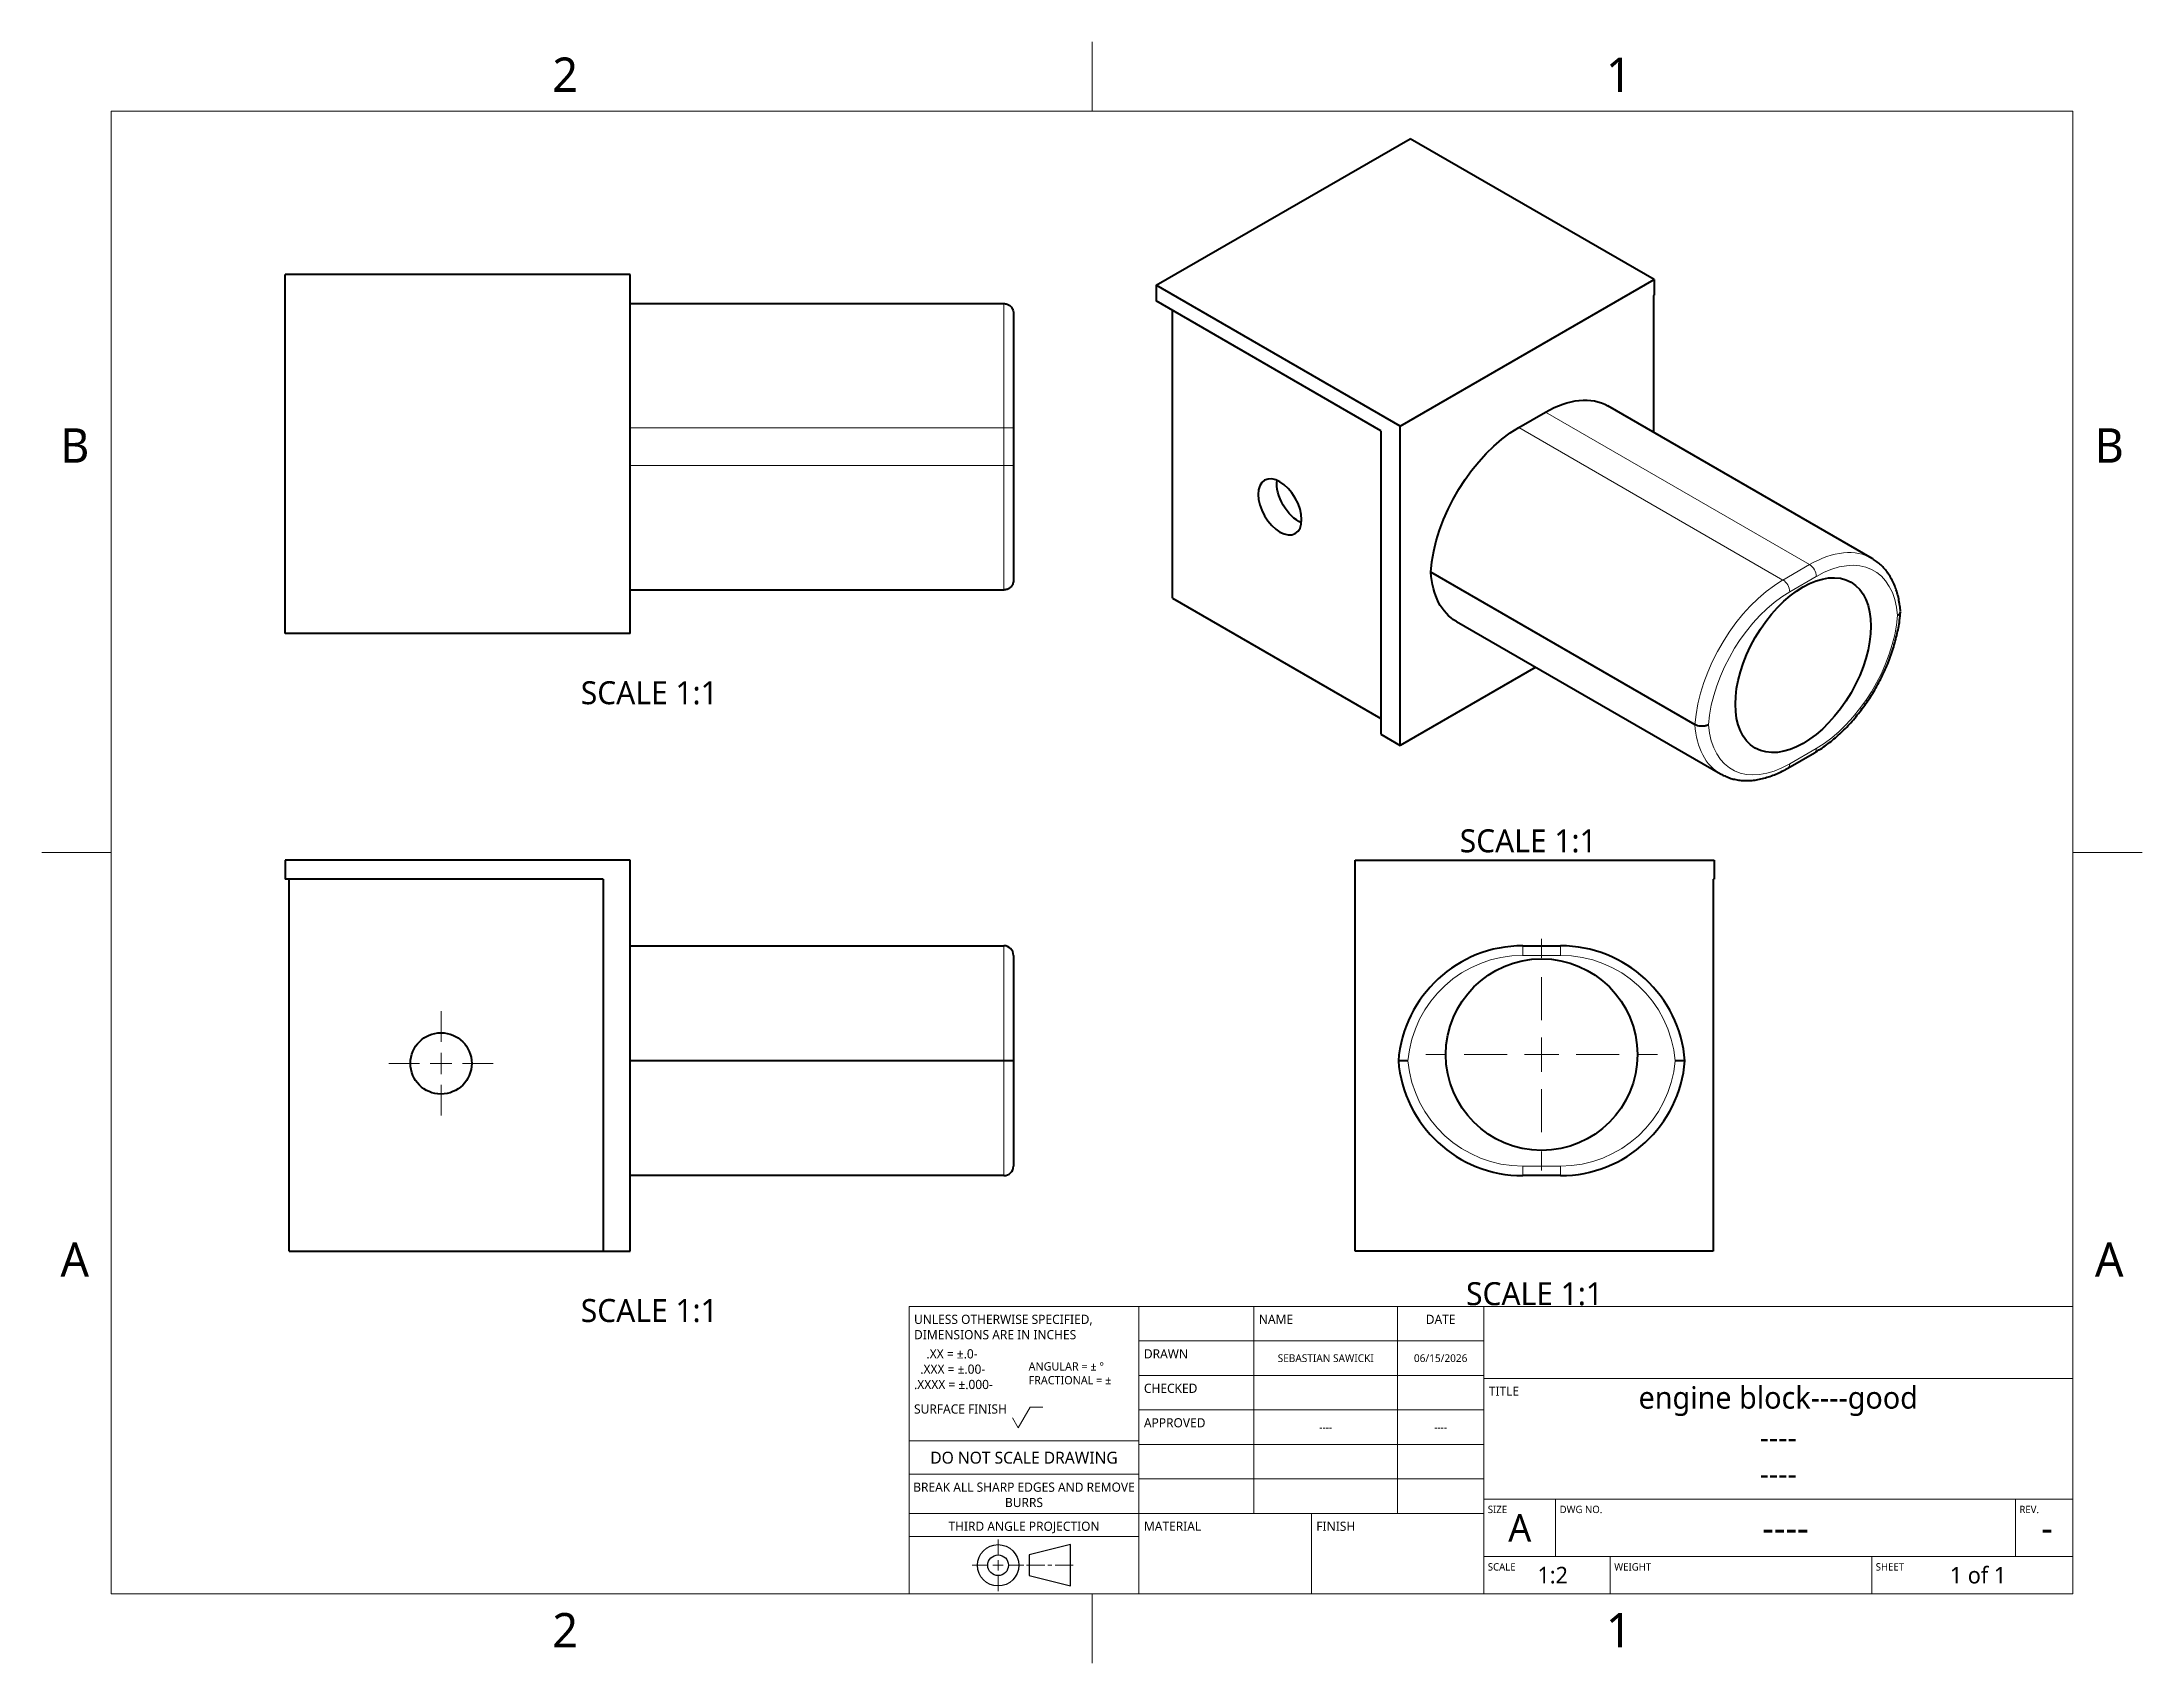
# Model space of a CAD drawing. Header units: inches. Extents: x 0 to 11, y 0 to 8.5.
import ezdxf

# ---------------------------------------------------------------- set-up
doc = ezdxf.new("R2010")
doc.units = ezdxf.units.IN
doc.header["$LTSCALE"] = 0.5
doc.header["$MEASUREMENT"] = 0
doc.linetypes.add('CENTER', pattern=[0.72, 0.45, -0.09, 0.09, -0.09])
for name, color, linetype, lineweight in [('ANNOTATION_TEXT', 7, 'Continuous', 25), ('BORDER_FRAME', 7, 'Continuous', 15), ('BORDER_ZONES', 7, 'Continuous', 15), ('CENTERMARKS', 7, 'Continuous', 13), ('TANGENT_LINES', 7, 'Continuous', 15), ('TITLE_BLOCK', 7, 'Continuous', 15), ('Visible', 7, 'Continuous', 40)]:
    doc.layers.add(name, color=color, linetype=linetype, lineweight=lineweight)
doc.styles.add('Onshape-Standard', font='NotoSans-Regular.ttf')
doc.styles.add('Onshape-Standard-Fields', font='')
doc.styles.add('Onshape-Standard-View-Label', font='NotoSans-Regular.ttf', dxfattribs={"height": 0.12})
doc.styles.get('Onshape-Standard-Fields').set_extended_font_data('Noto Sans')

msp = doc.modelspace()

# ---------------------------------------------------------------- linework, layer by layer
at = {"layer": 'BORDER_FRAME'}
for p, q in [((0.399, 0.38), (0.399, 8.12)), ((0.399, 8.12), (10.639, 8.12)), ((10.639, 8.12), (10.639, 0.38)), ((10.639, 0.38), (0.399, 0.38))]:
    msp.add_line(p, q, dxfattribs=at)
at = {"layer": 'BORDER_ZONES'}
for p, q in [((5.519, 8.12), (5.519, 8.481)), ((0.399, 4.25), (0.038, 4.25)), ((10.639, 4.25), (11, 4.25)), ((5.519, 0.38), (5.519, 0.019))]:
    msp.add_line(p, q, dxfattribs=at)
at = {"layer": 'CENTERMARKS', "linetype": 'CENTER'}
for p, q in [((7.866, 3.375), (7.866, 3.875)), ((2.121, 3.261), (2.121, 3.421)), ((7.686, 3.195), (7.186, 3.195)), ((8.046, 3.195), (8.546, 3.195)), ((2.009, 3.149), (1.849, 3.149)), ((2.233, 3.149), (2.393, 3.149)), ((2.121, 3.037), (2.121, 2.877)), ((7.866, 3.015), (7.866, 2.515))]:
    msp.add_line(p, q, dxfattribs=at)
at = {"layer": 'CENTERMARKS', "linetype": 'Continuous'}
for p, q in [((2.121, 3.093), (2.121, 3.205)), ((7.776, 3.195), (7.956, 3.195)), ((7.866, 3.105), (7.866, 3.285)), ((2.065, 3.149), (2.177, 3.149))]:
    msp.add_line(p, q, dxfattribs=at)
at = {"layer": 'TANGENT_LINES'}
for p, q in [((5.059, 6.466), (5.059, 7.116)), ((7.747, 6.469), (9.126, 5.672)), ((9.265, 5.753), (7.886, 6.549)), ((5.059, 6.466), (3.109, 6.466)), ((5.059, 6.27), (5.059, 6.466)), ((5.109, 6.466), (5.059, 6.466)), ((3.109, 6.27), (5.059, 6.27)), ((5.109, 6.27), (5.059, 6.27)), ((5.059, 5.62), (5.059, 6.27)), ((9.126, 5.672), (9.265, 5.753)), ((9.3, 5.691), (9.161, 5.611)), ((9.161, 4.713), (9.3, 4.793)), ((5.059, 3.163), (5.059, 3.763)), ((7.768, 3.713), (7.768, 3.763)), ((7.964, 3.713), (7.964, 3.763)), ((7.964, 3.713), (7.768, 3.713)), ((5.059, 2.563), (5.059, 3.163)), ((7.768, 2.613), (7.964, 2.613)), ((7.768, 2.563), (7.768, 2.613)), ((7.964, 2.563), (7.964, 2.613))]:
    msp.add_line(p, q, dxfattribs=at)
for centre, start, end in [((7.768, 3.111), 90, 175.0589), ((7.964, 3.111), 4.9411, 90), ((7.768, 3.215), 184.9411, 270), ((7.964, 3.215), 270, 355.0589)]:
    msp.add_arc(centre, 0.602, start, end, dxfattribs=at)
at = {"layer": 'TANGENT_LINES', "extrusion": (0, 0, -1)}
for centre, start_param, end_param in [((9.265, 5.22), 2.356194, 3.142376), ((9.126, 5.14), 0.865008, 2.356194), ((9.126, 5.225), 0.000784, 0.705789)]:
    msp.add_ellipse(centre, major_axis=(-0.326, -0.565), ratio=0.57735, start_param=start_param, end_param=end_param, dxfattribs=at)
at = {"layer": 'TANGENT_LINES'}
for centre, major_axis, start_param, end_param in [((9.3, 5.2), (0.301, 0.521), 11.867212, 13.351769), ((9.265, 5.712), (0.025, -0.0433), 0.785398, 2.356194), ((9.161, 5.12), (0.301, 0.521), 0.785398, 2.269955), ((9.126, 5.632), (0.025, -0.0433), 0.785398, 2.356194), ((9.3, 5.285), (0.301, 0.521), 10.210176, 11.694733), ((9.161, 5.204), (0.301, 0.521), 8.725619, 10.210176), ((9.265, 4.814), (0.025, -0.0433), 0.000192, 0.785398), ((9.126, 4.733), (0.025, -0.0433), 0.000188, 0.785398)]:
    msp.add_ellipse(centre, major_axis=major_axis, ratio=0.57735, start_param=start_param, end_param=end_param, dxfattribs=at)
at = {"layer": 'TITLE_BLOCK'}
for p, q in [((4.564, 0.38), (4.564, 1.88)), ((4.564, 1.88), (5.764, 1.88)), ((5.764, 0.38), (5.764, 1.88)), ((5.764, 1.88), (7.564, 1.88)), ((6.364, 0.8), (6.364, 1.88)), ((7.114, 0.8), (7.114, 1.88)), ((7.564, 0.38), (7.564, 1.88)), ((7.564, 1.88), (10.639, 1.88)), ((5.764, 1.7), (7.564, 1.7)), ((5.764, 1.52), (7.564, 1.52)), ((7.564, 1.505), (10.639, 1.505)), ((5.134, 1.246), (5.197, 1.355)), ((5.197, 1.355), (5.263, 1.355)), ((5.764, 1.34), (7.564, 1.34)), ((5.104, 1.298), (5.134, 1.246)), ((4.564, 1.178), (5.764, 1.178)), ((5.764, 1.16), (7.564, 1.16)), ((4.564, 1.004), (5.764, 1.004)), ((5.764, 0.98), (7.564, 0.98)), ((4.564, 0.8), (5.764, 0.8)), ((5.764, 0.8), (7.564, 0.8)), ((6.664, 0.38), (6.664, 0.8)), ((7.564, 0.875), (10.639, 0.875)), ((7.939, 0.575), (7.939, 0.875)), ((10.339, 0.575), (10.339, 0.875)), ((4.564, 0.68), (5.764, 0.68)), ((7.564, 0.575), (10.639, 0.575)), ((8.224, 0.38), (8.224, 0.575)), ((9.589, 0.38), (9.589, 0.575)), ((4.564, 0.38), (5.764, 0.38))]:
    msp.add_line(p, q, dxfattribs=at)
at = {"layer": 'TITLE_BLOCK', "lineweight": 15}
for p, q in [((5.029, 0.583), (5.029, 0.664)), ((5.029, 0.556), (5.029, 0.502)), ((4.975, 0.529), (4.894, 0.529)), ((5.056, 0.529), (5.002, 0.529)), ((5.029, 0.475), (5.029, 0.394)), ((5.083, 0.529), (5.164, 0.529)), ((5.272, 0.529), (5.177, 0.529)), ((5.31, 0.529), (5.288, 0.529)), ((5.326, 0.529), (5.42, 0.529))]:
    msp.add_line(p, q, dxfattribs=at)
at = {"layer": 'TITLE_BLOCK', "lineweight": 30}
for p, q in [((5.407, 0.637), (5.191, 0.583)), ((5.191, 0.583), (5.191, 0.475)), ((5.407, 0.421), (5.407, 0.637)), ((5.191, 0.475), (5.407, 0.421))]:
    msp.add_line(p, q, dxfattribs=at)
for radius in [0.108, 0.054]:
    msp.add_circle((5.029, 0.529), radius, dxfattribs=at)
at = {"layer": 'Visible'}
for p, q in [((5.854, 7.211), (7.179, 7.976)), ((8.453, 7.241), (7.179, 7.976)), ((3.109, 7.268), (1.308, 7.268)), ((1.308, 5.394), (1.308, 7.268)), ((3.109, 5.394), (3.109, 7.268)), ((7.128, 6.476), (8.453, 7.241)), ((8.453, 7.241), (8.453, 7.159)), ((5.854, 7.211), (5.854, 7.129)), ((7.128, 6.476), (5.854, 7.211)), ((7.027, 6.452), (5.854, 7.129)), ((8.45, 7.157), (8.453, 7.159)), ((8.45, 7.157), (8.45, 6.444)), ((3.109, 7.116), (5.059, 7.116)), ((5.109, 7.066), (5.109, 6.466)), ((5.94, 5.577), (5.94, 7.08)), ((9.591, 5.785), (8.212, 6.581)), ((7.128, 4.809), (7.128, 6.476)), ((7.747, 6.469), (7.886, 6.549)), ((5.109, 6.466), (5.109, 6.27)), ((7.027, 6.452), (7.027, 4.867)), ((5.109, 6.27), (5.109, 5.67)), ((8.667, 4.917), (7.288, 5.713)), ((5.059, 5.62), (3.109, 5.62)), ((5.94, 5.577), (7.027, 4.949)), ((9.739, 5.506), (9.738, 5.503)), ((3.109, 5.394), (1.308, 5.394)), ((7.421, 5.456), (8.8, 4.66)), ((7.835, 5.218), (7.128, 4.809)), ((7.027, 4.867), (7.128, 4.809)), ((9.151, 4.69), (9.29, 4.77)), ((1.308, 4.21), (1.308, 4.11)), ((3.109, 4.21), (1.308, 4.21)), ((3.109, 2.169), (3.109, 4.21)), ((6.892, 2.169), (6.892, 4.21)), ((6.892, 4.21), (8.766, 4.21)), ((8.766, 4.21), (8.766, 4.11)), ((2.967, 4.11), (1.308, 4.11)), ((1.329, 2.169), (1.329, 4.11)), ((2.967, 4.11), (2.967, 2.169)), ((8.762, 4.11), (8.762, 2.169)), ((8.762, 4.11), (8.766, 4.11)), ((3.109, 3.763), (5.059, 3.763)), ((7.768, 3.763), (7.964, 3.763)), ((5.109, 3.713), (5.109, 3.163)), ((5.059, 3.163), (3.109, 3.163)), ((5.109, 3.163), (5.059, 3.163)), ((5.109, 3.163), (5.109, 2.613)), ((7.168, 3.163), (7.118, 3.163)), ((8.614, 3.163), (8.564, 3.163)), ((5.059, 2.563), (3.109, 2.563)), ((7.964, 2.563), (7.768, 2.563)), ((1.329, 2.169), (2.967, 2.169)), ((2.967, 2.169), (3.109, 2.169)), ((8.762, 2.169), (6.892, 2.169))]:
    msp.add_line(p, q, dxfattribs=at)
for centre, radius in [((7.866, 3.195), 0.5), ((2.121, 3.149), 0.16)]:
    msp.add_circle(centre, radius, dxfattribs=at)
for centre, radius, start, end in [((5.059, 3.713), 0.05, 0, 90), ((7.768, 3.111), 0.652, 90, 175.4387), ((7.964, 3.111), 0.652, 4.5613, 90), ((7.768, 3.215), 0.652, 184.5613, 270), ((7.964, 3.215), 0.652, 270, 355.4387), ((5.059, 2.613), 0.05, 270, 0)]:
    msp.add_arc(centre, radius, start, end, dxfattribs=at)
at = {"layer": 'Visible', "extrusion": (0, 0, -1)}
for centre, major_axis, start_param, end_param in [((7.886, 6.016), (-0.326, -0.565), 2.356194, 3.141593), ((7.747, 5.936), (-0.326, -0.565), 0.865008, 2.356194), ((6.597, 6.11), (-0.08, 0.139), 10.072469, 11.91868), ((7.747, 6.021), (-0.326, -0.565), 0, 0.705789)]:
    msp.add_ellipse(centre, major_axis=major_axis, ratio=0.57735, start_param=start_param, end_param=end_param, dxfattribs=at)
msp.add_ellipse((6.5, 6.054), major_axis=(-0.08, 0.139), ratio=0.57735, dxfattribs=at)
at = {"layer": 'Visible'}
msp.add_ellipse((9.231, 5.228), major_axis=(0.25, 0.433), ratio=0.57735, dxfattribs=at)
for points, knots in [([(5.059, 7.116), (5.064, 7.115), (5.076, 7.114), (5.091, 7.106), (5.102, 7.093), (5.108, 7.078), (5.109, 7.067), (5.109, 7.066), (5.109, 7.066)], [0, 0, 0, 0, 0.200059, 0.400113, 0.600304, 0.800799, 0.959767, 1, 1, 1, 1]), ([(9.739, 5.509), (9.739, 5.513), (9.738, 5.523), (9.733, 5.558), (9.727, 5.589), (9.718, 5.621), (9.707, 5.65), (9.693, 5.678), (9.678, 5.703), (9.661, 5.726), (9.642, 5.747), (9.622, 5.764), (9.599, 5.78), (9.593, 5.783), (9.591, 5.785)], [0, 0, 0, 0, 0.059046, 0.154337, 0.248225, 0.340652, 0.43162, 0.521156, 0.609323, 0.69623, 0.782043, 0.866983, 0.951322, 1, 1, 1, 1]), ([(5.109, 5.67), (5.109, 5.67), (5.109, 5.669), (5.108, 5.658), (5.102, 5.643), (5.091, 5.63), (5.076, 5.622), (5.064, 5.621), (5.059, 5.62)], [0, 0, 0, 0, 0.040233, 0.199201, 0.399696, 0.599887, 0.799941, 1, 1, 1, 1]), ([(9.29, 4.77), (9.295, 4.773), (9.307, 4.781), (9.339, 4.801), (9.369, 4.824), (9.4, 4.849), (9.43, 4.876), (9.459, 4.905), (9.487, 4.935), (9.514, 4.968), (9.54, 5.001), (9.565, 5.036), (9.589, 5.072), (9.611, 5.109), (9.632, 5.147), (9.651, 5.186), (9.669, 5.225), (9.684, 5.264), (9.698, 5.304), (9.71, 5.344), (9.72, 5.383), (9.729, 5.423), (9.735, 5.459), (9.738, 5.499), (9.739, 5.505), (9.739, 5.506)], [0, 0, 0, 0, 0.031194, 0.074431, 0.118209, 0.162489, 0.207222, 0.252358, 0.297844, 0.343623, 0.389638, 0.43583, 0.482139, 0.528503, 0.574861, 0.621151, 0.667312, 0.713285, 0.75901, 0.804433, 0.849499, 0.894158, 0.938364, 0.982075, 1, 1, 1, 1]), ([(9.738, 5.503), (9.738, 5.503), (9.738, 5.501), (9.732, 5.492), (9.725, 5.487), (9.724, 5.487), (9.724, 5.487)], [0, 0, 0, 0, 0.177714, 0.573003, 0.911706, 1, 1, 1, 1]), ([(8.737, 4.917), (8.737, 4.917), (8.737, 4.917), (8.728, 4.912), (8.713, 4.909), (8.696, 4.909), (8.68, 4.911), (8.671, 4.915), (8.667, 4.917)], [0, 0, 0, 0, 0.037741, 0.190807, 0.39331, 0.600673, 0.80533, 1, 1, 1, 1]), ([(8.8, 4.661), (8.805, 4.658), (8.816, 4.652), (8.841, 4.641), (8.866, 4.633), (8.893, 4.628), (8.921, 4.625), (8.95, 4.625), (8.98, 4.628), (9.011, 4.634), (9.042, 4.642), (9.074, 4.653), (9.104, 4.665), (9.136, 4.682), (9.147, 4.688), (9.151, 4.69)], [0, 0, 0, 0, 0.061346, 0.136608, 0.212159, 0.288295, 0.365287, 0.443369, 0.522719, 0.603457, 0.685644, 0.769292, 0.854371, 0.940828, 1, 1, 1, 1])]:
    msp.add_open_spline(points, degree=3, knots=knots, dxfattribs=at)

# ---------------------------------------------------------------- texts
at = {"layer": 'ANNOTATION_TEXT', "color": 7, "char_height": 0.12, "attachment_point": 2, "style": 'Onshape-Standard-View-Label'}
for insert in [(3.208, 5.144), (7.796, 4.371), (7.829, 2.007), (3.208, 1.919)]:
    msp.add_mtext('SCALE 1:1', dxfattribs=dict(at, insert=insert))
at = {"layer": 'BORDER_ZONES', "char_height": 0.18, "attachment_point": 5, "style": 'Onshape-Standard'}
for s, insert in [('2', (2.769, 8.31)), ('1', (8.269, 8.31)), ('B', (0.209, 6.375)), ('B', (10.829, 6.375)), ('A', (0.209, 2.125)), ('A', (10.829, 2.125)), ('2', (2.769, 0.19)), ('1', (8.269, 0.19))]:
    msp.add_mtext(s, dxfattribs=dict(at, insert=insert))
at = {"layer": 'TITLE_BLOCK'}
for s, insert, char_height, width, attachment_point, style in [('UNLESS OTHERWISE SPECIFIED, DIMENSIONS ARE IN INCHES', (4.59, 1.837), 0.048, 1.176, 1, 'Onshape-Standard'), ('NAME', (6.39, 1.837), 0.048, 0.735, 1, 'Onshape-Standard'), ('DATE', (7.339, 1.837), 0.048, 0.441, 2, 'Onshape-Standard'), ('    .XX = ±.0-^J  .XXX = ±.00-^J.XXXX = ±.000-', (4.59, 1.657), 0.048, 0.588, 1, 'Onshape-Standard'), ('DRAWN', (5.79, 1.657), 0.048, 0.588, 1, 'Onshape-Standard'), ('^JANGULAR = ± °^JFRACTIONAL = ±', (5.188, 1.661), 0.0432, 0.588, 1, 'Onshape-Standard'), ('SEBASTIAN SAWICKI', (6.739, 1.61), 0.04032, 0.75, 5, 'Onshape-Standard-Fields'), ('06/15/2026', (7.339, 1.61), 0.0403, 0.45, 5, 'Onshape-Standard-Fields'), ('CHECKED', (5.79, 1.477), 0.048, 0.588, 1, 'Onshape-Standard'), ('TITLE', (7.59, 1.462), 0.048, 0.3675, 1, 'Onshape-Standard'), ('engine block----good', (9.101, 1.385), 0.1152, 2.775, 5, 'Onshape-Standard-Fields'), ('SURFACE FINISH', (4.59, 1.369), 0.048, 0.588, 1, 'Onshape-Standard'), ('APPROVED', (5.79, 1.297), 0.048, 0.588, 1, 'Onshape-Standard'), ('----', (6.739, 1.25), 0.0403, 0.75, 5, 'Onshape-Standard-Fields'), ('----', (7.339, 1.25), 0.0403, 0.45, 5, 'Onshape-Standard-Fields'), ('DO NOT SCALE DRAWING', (5.164, 1.122), 0.0624, 1.176, 2, 'Onshape-Standard'), ('----', (9.101, 1.196), 0.1152, 2.775, 5, 'Onshape-Standard-Fields'), ('----', (9.101, 1.007), 0.1152, 2.775, 5, 'Onshape-Standard-Fields'), ('BREAK ALL SHARP EDGES AND REMOVE BURRS', (5.164, 0.961), 0.048, 1.176, 2, 'Onshape-Standard'), ('SIZE', (7.585, 0.84), 0.0384, 0.3675, 1, 'Onshape-Standard'), ('A', (7.752, 0.725), 0.144, 0.375, 5, 'Onshape-Standard-Fields'), ('DWG NO.', (7.96, 0.84), 0.0384, 2.352, 1, 'Onshape-Standard'), ('REV.', (10.36, 0.84), 0.0384, 0.294, 1, 'Onshape-Standard'), ('THIRD ANGLE PROJECTION', (5.164, 0.757), 0.048, 1.176, 2, 'Onshape-Standard'), ('MATERIAL', (5.79, 0.757), 0.048, 0.882, 1, 'Onshape-Standard'), ('FINISH', (6.69, 0.757), 0.048, 0.882, 1, 'Onshape-Standard'), ('----', (9.139, 0.725), 0.144, 2.4, 5, 'Onshape-Standard-Fields'), ('-', (10.504, 0.725), 0.144, 0.27, 5, 'Onshape-Standard-Fields'), ('SCALE', (7.585, 0.54), 0.0384, 0.6468, 1, 'Onshape-Standard'), ('1:2', (7.924, 0.477), 0.0864, 0.6, 5, 'Onshape-Standard-Fields'), ('WEIGHT', (8.245, 0.54), 0.0384, 1.3377, 1, 'Onshape-Standard'), ('SHEET', (9.61, 0.54), 0.0384, 1.029, 1, 'Onshape-Standard'), ('1 of 1', (10.144, 0.477), 0.0864, 0.99, 5, 'Onshape-Standard-Fields')]:
    msp.add_mtext(s, dxfattribs=dict(at, insert=insert, char_height=char_height, width=width, attachment_point=attachment_point, style=style))

doc.saveas('drawing.dxf')
